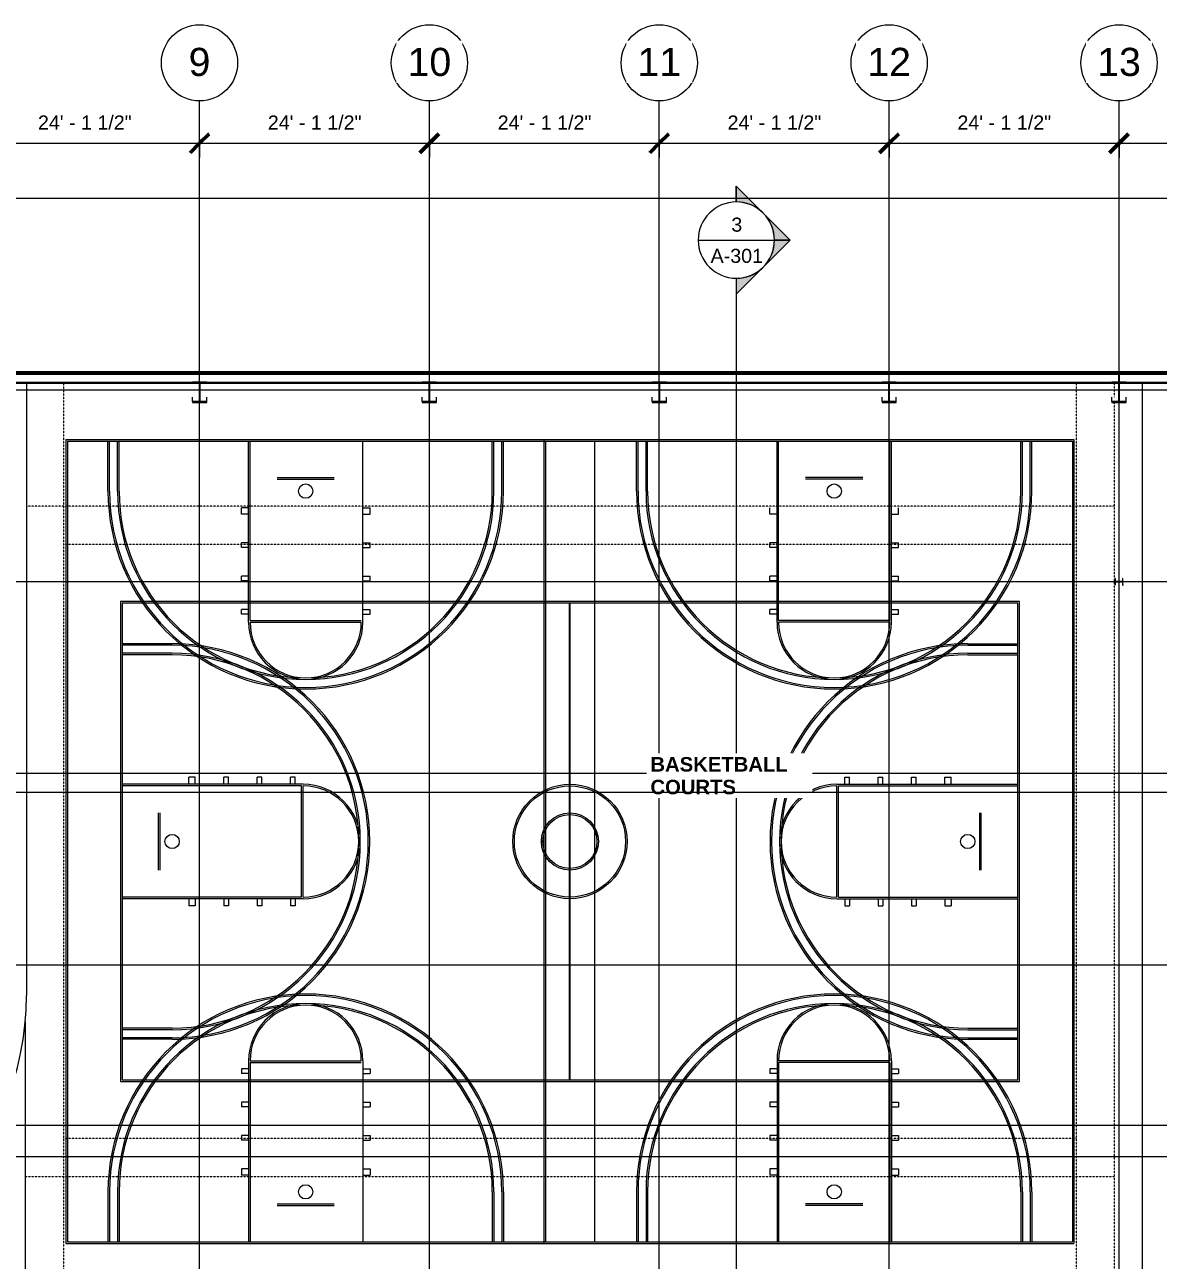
# Model space of a CAD drawing. Header units: inches. Extents: x 21753 to 28474, y -23238 to -20311.
# Drawn here: x 24603 to 26030, y -22239 to -20684 of the extents above; entities that cross this region are included whole.
import ezdxf

# ---------------------------------------------------------------- set-up
doc = ezdxf.new("R2010")
doc.units = ezdxf.units.IN
doc.header["$MEASUREMENT"] = 0
doc.linetypes.add('Dash 1_16_', pattern=[0.125, 0.0625, -0.0625])
doc.linetypes.add('Grid Line 1_2_', pattern=[0.875, 0.5, -0.125, 0.125, -0.125])
for name, color, linetype, lineweight in [('A-ANNO-DIMS', 211, 'Continuous', 9), ('A-ANNO-DIMS-192', 211, 'Continuous', 9), ('A-FLOR', 192, 'Continuous', 9), ('A-FLOR-CLRS', 90, 'Dash 1_16_', 9), ('A-FLOR-HRAL', 11, 'Continuous', 9), ('A-FLOR-OTLN', 90, 'Continuous', 9), ('A-WALL', 113, 'Continuous', 9), ('A-WALL-PATT', 111, 'Continuous', 25), ('G-ANNO-SYMB', 111, 'Continuous', 9), ('G-ANNO-TEXT', 231, 'Continuous', 9), ('L-SITE-WALL', 31, 'Continuous', 9), ('S-COLS', 52, 'Continuous', 9), ('S-GRID', 1, 'Continuous', 9), ('S-GRID-IDEN', 1, 'Continuous', 9)]:
    doc.layers.add(name, color=color, linetype=linetype, lineweight=lineweight)
doc.styles.add('Arial', font='arial.ttf', dxfattribs={"height": 35.407186})
doc.styles.add('Arial_1', font='arial.ttf', dxfattribs={"height": 17.703593})
doc.styles.add('Arial_B', font='arialbd.ttf', dxfattribs={"height": 18.265612})
doc.dimstyles.new('Linear_-_3_32__Arial', dxfattribs={"dimscale": 12, "dimtxt": 18, "dimasz": 2, "dimexe": 1.5, "dimexo": 1, "dimgap": 1, "dimtad": 1, "dimrnd": 0.25, "dimzin": 1, "dimdsep": 46, "dimlunit": 4, "dimtxsty": 'Arial_1', "dimblk1": 'OBLIQUE', "dimblk2": 'OBLIQUE', "dimsah": 1, "dimcen": 0.09, "dimdle": 1.5, "dimazin": 0, "dimtfac": 1, "dimtdec": 4, "dimtix": 1, "dimtmove": 0, "dimatfit": 3, "dimfxl": 1, "dimtvp": 1, "dimtfill": 1, "dimfrac": 2, "dimtolj": 1, "dimtzin": 0, "dimarcsym": 2})
pattern_1 = [(45, (0, 0), (-19.00703, 19.00703), []), (45, (0, 28.8), (-19.00703, 19.00703), [])]
pattern_2 = [(0, (0, 0), (0, 24), []), (90, (0, 0), (-24, 1e-15), [])]

# ---------------------------------------------------------------- blocks, each defined once
blk = doc.blocks.new('Top Rail Type - Top Rail_Internal_-939601-First Floor Plan')
at = {"layer": 'A-FLOR-HRAL'}
blk.add_line((24604.9, -21134.6), (24604.9, -21906.1), dxfattribs=at)
blk.add_arc((24243.4, -21906.1), 361.5, 270, 0, dxfattribs=at)
blk = doc.blocks.new('Grid - Grid Head - Circle-14747-First Floor Plan')
at = {"layer": 'S-GRID-IDEN'}
blk.add_circle((0, 0), 0.25, dxfattribs=at)
blk = doc.blocks.new('Section - Section Head - Filled-1526-First Floor Plan')
at = {"layer": 'G-ANNO-SYMB'}
h = blk.add_hatch(color=256, dxfattribs=at)
edge = h.paths.add_edge_path(flags=0)
edge.add_line((-0.4268, 0.1768), (-0.25, 0.3536))
edge.add_line((-0.25, 0.3536), (-0.25, 0.25))
edge.add_arc((-0.25, 0), 0.25, 90, 135)
h = blk.add_hatch(color=256, dxfattribs=at)
edge = h.paths.add_edge_path(flags=0)
edge.add_arc((-0.25, 0), 0.25, 45, 90)
edge.add_line((-0.25, 0.25), (-0.25, 0.3536))
edge.add_line((-0.25, 0.3536), (-0.0732, 0.1768))
h = blk.add_hatch(color=256, dxfattribs=at)
edge = h.paths.add_edge_path(flags=0)
edge.add_arc((-0.25, 0), 0.2503, 137.9216, 180)
edge.add_line((-0.5003, 0), (-0.6036, 0))
edge.add_line((-0.6036, 0), (-0.4358, 0.1678))
h = blk.add_hatch(color=256, dxfattribs=at)
edge = h.paths.add_edge_path(flags=0)
edge.add_line((-0.0642, 0.1678), (0.1036, 0))
edge.add_line((0.1036, 0), (0.0003, 0))
edge.add_arc((-0.25, 0), 0.2503, 0, 42.0784)
for p, q in [((-0.25, 0.3536), (-0.6036, 0)), ((-0.25, 0.3536), (-0.4268, 0.1768)), ((-0.25, 0.3536), (0.1036, 0)), ((-0.25, 0.25), (-0.25, 0.3536)), ((-0.0732, 0.1768), (-0.25, 0.3536)), ((-0.25, 0.3536), (-0.25, 0.25)), ((-0.4358, 0.1678), (-0.6036, 0)), ((0.1036, 0), (-0.0642, 0.1678)), ((-0.6036, 0), (-0.5003, 0)), ((0.0003, 0), (0.1036, 0)), ((-0.5, 0), (-0.6036, 0)), ((0, 0), (0.1036, 0))]:
    blk.add_line(p, q, dxfattribs=at)
for radius, start, end in [(0.25, 360, 180), (0.25, 90, 135), (0.25, 45, 90), (0.2503, 137.9216, 180), (0.2503, 0, 42.0784), (0.25, 180, 360)]:
    blk.add_arc((-0.25, 0), radius, start, end, dxfattribs=at)
blk = doc.blocks.new('DIMBLOCK8-First Floor Plan')
at = {"layer": 'A-ANNO-DIMS-192', "lineweight": 50}
for p, q in [((24533.4, -20833.2), (24545.4, -20821.2)), ((24822.9, -20833.2), (24834.9, -20821.2)), ((24533.4, -20833.2), (24521.4, -20845.2)), ((24822.9, -20833.2), (24810.9, -20845.2))]:
    blk.add_line(p, q, dxfattribs=at)
at = {"layer": 'A-ANNO-DIMS-192'}
for p, q in [((24533.4, -20828.2), (24533.4, -20851.2)), ((24533.4, -20833.2), (24533.4, -20828.2)), ((24533.4, -20833.2), (24822.9, -20833.2)), ((24822.9, -20828.2), (24822.9, -20851.2)), ((24822.9, -20833.2), (24822.9, -20828.2))]:
    blk.add_line(p, q, dxfattribs=at)
at = {"layer": 'A-ANNO-DIMS-192', "color": 0, "insert": (24619.4, -20798.2), "char_height": 17.704, "width": 140.898, "attachment_point": 1, "line_spacing_factor": 0.938532, "style": 'Arial_1', "bg_fill": 3, "box_fill_scale": 1.25, "bg_fill_color": 0, "bg_fill_transparency": 0}
blk.add_mtext('24\' - 1 1/2"', dxfattribs=at)
blk = doc.blocks.new('_Oblique')
at = {"color": 0, "linetype": 'ByBlock', "lineweight": -2}
blk.add_line((-0.5, -0.5), (0.5, 0.5), dxfattribs=at)
blk = doc.blocks.new('DIMBLOCK9-First Floor Plan')
at = {"layer": 'A-ANNO-DIMS-192', "lineweight": 50}
for p, q in [((24822.9, -20833.2), (24834.9, -20821.2)), ((25112.4, -20833.2), (25124.4, -20821.2)), ((24822.9, -20833.2), (24810.9, -20845.2)), ((25112.4, -20833.2), (25100.4, -20845.2))]:
    blk.add_line(p, q, dxfattribs=at)
at = {"layer": 'A-ANNO-DIMS-192'}
for p, q in [((24822.9, -20828.2), (24822.9, -20851.2)), ((24822.9, -20833.2), (24822.9, -20828.2)), ((24822.9, -20833.2), (25112.4, -20833.2)), ((25112.4, -20828.2), (25112.4, -20851.2)), ((25112.4, -20833.2), (25112.4, -20828.2))]:
    blk.add_line(p, q, dxfattribs=at)
at = {"layer": 'A-ANNO-DIMS-192', "color": 0, "insert": (24908.9, -20798.2), "char_height": 17.704, "width": 140.898, "attachment_point": 1, "line_spacing_factor": 0.938532, "style": 'Arial_1', "bg_fill": 3, "box_fill_scale": 1.25, "bg_fill_color": 0, "bg_fill_transparency": 0}
blk.add_mtext('24\' - 1 1/2"', dxfattribs=at)
blk = doc.blocks.new('DIMBLOCK10-First Floor Plan')
at = {"layer": 'A-ANNO-DIMS-192', "lineweight": 50}
for p, q in [((25112.4, -20833.2), (25124.4, -20821.2)), ((25401.9, -20833.2), (25413.9, -20821.2)), ((25112.4, -20833.2), (25100.4, -20845.2)), ((25401.9, -20833.2), (25389.9, -20845.2))]:
    blk.add_line(p, q, dxfattribs=at)
at = {"layer": 'A-ANNO-DIMS-192'}
for p, q in [((25112.4, -20828.2), (25112.4, -20851.2)), ((25112.4, -20833.2), (25112.4, -20828.2)), ((25112.4, -20833.2), (25401.9, -20833.2)), ((25401.9, -20828.2), (25401.9, -20851.2)), ((25401.9, -20833.2), (25401.9, -20828.2))]:
    blk.add_line(p, q, dxfattribs=at)
at = {"layer": 'A-ANNO-DIMS-192', "color": 0, "insert": (25198.4, -20798.2), "char_height": 17.704, "width": 140.898, "attachment_point": 1, "line_spacing_factor": 0.938532, "style": 'Arial_1', "bg_fill": 3, "box_fill_scale": 1.25, "bg_fill_color": 0, "bg_fill_transparency": 0}
blk.add_mtext('24\' - 1 1/2"', dxfattribs=at)
blk = doc.blocks.new('DIMBLOCK11-First Floor Plan')
at = {"layer": 'A-ANNO-DIMS-192', "lineweight": 50}
for p, q in [((25401.9, -20833.2), (25413.9, -20821.2)), ((25691.4, -20833.2), (25703.4, -20821.2)), ((25401.9, -20833.2), (25389.9, -20845.2)), ((25691.4, -20833.2), (25679.4, -20845.2))]:
    blk.add_line(p, q, dxfattribs=at)
at = {"layer": 'A-ANNO-DIMS-192'}
for p, q in [((25401.9, -20828.2), (25401.9, -20851.2)), ((25401.9, -20833.2), (25401.9, -20828.2)), ((25401.9, -20833.2), (25691.4, -20833.2)), ((25691.4, -20828.2), (25691.4, -20851.2)), ((25691.4, -20833.2), (25691.4, -20828.2))]:
    blk.add_line(p, q, dxfattribs=at)
at = {"layer": 'A-ANNO-DIMS-192', "color": 0, "insert": (25487.9, -20798.2), "char_height": 17.704, "width": 140.898, "attachment_point": 1, "line_spacing_factor": 0.938532, "style": 'Arial_1', "bg_fill": 3, "box_fill_scale": 1.25, "bg_fill_color": 0, "bg_fill_transparency": 0}
blk.add_mtext('24\' - 1 1/2"', dxfattribs=at)
blk = doc.blocks.new('DIMBLOCK12-First Floor Plan')
at = {"layer": 'A-ANNO-DIMS-192', "lineweight": 50}
for p, q in [((25691.4, -20833.2), (25703.4, -20821.2)), ((25980.9, -20833.2), (25992.9, -20821.2)), ((25691.4, -20833.2), (25679.4, -20845.2)), ((25980.9, -20833.2), (25968.9, -20845.2))]:
    blk.add_line(p, q, dxfattribs=at)
at = {"layer": 'A-ANNO-DIMS-192'}
for p, q in [((25691.4, -20828.2), (25691.4, -20851.2)), ((25691.4, -20833.2), (25691.4, -20828.2)), ((25691.4, -20833.2), (25980.9, -20833.2)), ((25980.9, -20828.2), (25980.9, -20851.2)), ((25980.9, -20833.2), (25980.9, -20828.2))]:
    blk.add_line(p, q, dxfattribs=at)
at = {"layer": 'A-ANNO-DIMS-192', "color": 0, "insert": (25777.4, -20798.2), "char_height": 17.704, "width": 140.898, "attachment_point": 1, "line_spacing_factor": 0.938532, "style": 'Arial_1', "bg_fill": 3, "box_fill_scale": 1.25, "bg_fill_color": 0, "bg_fill_transparency": 0}
blk.add_mtext('24\' - 1 1/2"', dxfattribs=at)
blk = doc.blocks.new('DIMBLOCK13-First Floor Plan')
at = {"layer": 'A-ANNO-DIMS-192', "lineweight": 50}
for p, q in [((25980.9, -20833.2), (25992.9, -20821.2)), ((26270.4, -20833.2), (26282.4, -20821.2)), ((25980.9, -20833.2), (25968.9, -20845.2)), ((26270.4, -20833.2), (26258.4, -20845.2))]:
    blk.add_line(p, q, dxfattribs=at)
at = {"layer": 'A-ANNO-DIMS-192'}
for p, q in [((25980.9, -20828.2), (25980.9, -20851.2)), ((25980.9, -20833.2), (25980.9, -20828.2)), ((25980.9, -20833.2), (26288.4, -20833.2)), ((26270.4, -20828.2), (26270.4, -20851.2)), ((26270.4, -20833.2), (26270.4, -20828.2))]:
    blk.add_line(p, q, dxfattribs=at)
at = {"layer": 'A-ANNO-DIMS-192', "color": 0, "insert": (26066.9, -20798.2), "char_height": 17.704, "width": 140.898, "attachment_point": 1, "line_spacing_factor": 0.938532, "style": 'Arial_1', "bg_fill": 3, "box_fill_scale": 1.25, "bg_fill_color": 0, "bg_fill_transparency": 0}
blk.add_mtext('24\' - 1 1/2"', dxfattribs=at)

msp = doc.modelspace()

# ---------------------------------------------------------------- hatches: boundary and pattern name
at = {"layer": 'A-WALL-PATT', "lineweight": 9}
h = msp.add_hatch(dxfattribs=at)
h.set_pattern_fill('FP_10', color=256, style=0, pattern_type=2)
h.set_pattern_definition(pattern_2)
h.paths.add_polyline_path([(22801.255, -21123.803), (22801.255, -21122.803), (22780.525, -21122.803), (22780.525, -21123.803), (22781.525, -21123.803)], flags=0)
h.paths.add_polyline_path([(25981.015, -21123.803), (25981.015, -21122.803), (23030.515, -21122.803), (23030.515, -21123.803), (25811.035, -21123.803)], flags=0)
h.paths.add_polyline_path([(22811.255, -21123.803), (22844.515, -21123.803), (22844.515, -21122.803), (22811.255, -21122.803)], flags=0)
h.paths.add_polyline_path([(22922.515, -21123.803), (22922.515, -21122.803), (22916.515, -21122.803), (22916.515, -21123.803)], flags=0)
h = msp.add_hatch(dxfattribs=at)
h.set_pattern_fill('FP_10', color=256, style=0, pattern_type=2)
h.set_pattern_definition(pattern_2)
h.paths.add_polyline_path([(26275.255, -21123.803), (26285.255, -21123.803), (26285.255, -21122.803), (25981.015, -21122.803), (25981.015, -21123.803), (26274.505, -21123.803)], flags=0)
at = {"layer": 'S-COLS'}
h = msp.add_hatch(dxfattribs=at)
h.set_pattern_fill('FP_1', color=256, style=0, pattern_type=2)
h.set_pattern_definition(pattern_1)
h.paths.add_polyline_path([(24831.89, -21135.053), (24831.89, -21133.803), (24813.89, -21133.803), (24813.89, -21135.053)], flags=0)
h = msp.add_hatch(dxfattribs=at)
h.set_pattern_fill('FP_1', color=256, style=0, pattern_type=2)
h.set_pattern_definition(pattern_1)
h.paths.add_polyline_path([(24823.515, -21158.019), (24823.515, -21135.053), (24822.265, -21135.053), (24822.265, -21158.019)], flags=0)
h = msp.add_hatch(dxfattribs=at)
h.set_pattern_fill('FP_1', color=256, style=0, pattern_type=2)
h.set_pattern_definition(pattern_1)
h.paths.add_polyline_path([(25113.015, -21158.019), (25113.015, -21135.053), (25111.765, -21135.053), (25111.765, -21158.019)], flags=0)
h = msp.add_hatch(dxfattribs=at)
h.set_pattern_fill('FP_1', color=256, style=0, pattern_type=2)
h.set_pattern_definition(pattern_1)
h.paths.add_polyline_path([(25410.89, -21135.053), (25410.89, -21133.803), (25392.89, -21133.803), (25392.89, -21135.053)], flags=0)
h = msp.add_hatch(dxfattribs=at)
h.set_pattern_fill('FP_1', color=256, style=0, pattern_type=2)
h.set_pattern_definition(pattern_1)
h.paths.add_polyline_path([(25402.515, -21158.019), (25402.515, -21135.053), (25401.265, -21135.053), (25401.265, -21158.019)], flags=0)
h = msp.add_hatch(dxfattribs=at)
h.set_pattern_fill('FP_1', color=256, style=0, pattern_type=2)
h.set_pattern_definition(pattern_1)
h.paths.add_polyline_path([(25700.39, -21135.053), (25700.39, -21133.803), (25682.39, -21133.803), (25682.39, -21135.053)], flags=0)
h = msp.add_hatch(dxfattribs=at)
h.set_pattern_fill('FP_1', color=256, style=0, pattern_type=2)
h.set_pattern_definition(pattern_1)
h.paths.add_polyline_path([(25692.015, -21158.019), (25692.015, -21135.053), (25690.765, -21135.053), (25690.765, -21158.019)], flags=0)
h = msp.add_hatch(dxfattribs=at)
h.set_pattern_fill('FP_1', color=256, style=0, pattern_type=2)
h.set_pattern_definition(pattern_1)
h.paths.add_polyline_path([(25989.89, -21135.053), (25989.89, -21133.803), (25971.89, -21133.803), (25971.89, -21135.053)], flags=0)
h = msp.add_hatch(dxfattribs=at)
h.set_pattern_fill('FP_1', color=256, style=0, pattern_type=2)
h.set_pattern_definition(pattern_1)
h.paths.add_polyline_path([(25981.515, -21158.019), (25981.515, -21135.053), (25980.265, -21135.053), (25980.265, -21158.019)], flags=0)
h = msp.add_hatch(dxfattribs=at)
h.set_pattern_fill('FP_1', color=256, style=0, pattern_type=2)
h.set_pattern_definition(pattern_1)
h.paths.add_polyline_path([(25121.39, -21159.272), (25121.39, -21158.019), (25103.39, -21158.019), (25103.39, -21159.272)], flags=0)
h = msp.add_hatch(dxfattribs=at)
h.set_pattern_fill('FP_1', color=256, style=0, pattern_type=2)
h.set_pattern_definition(pattern_1)
h.paths.add_polyline_path([(25410.89, -21159.272), (25410.89, -21158.019), (25392.89, -21158.019), (25392.89, -21159.272)], flags=0)
h = msp.add_hatch(dxfattribs=at)
h.set_pattern_fill('FP_1', color=256, style=0, pattern_type=2)
h.set_pattern_definition(pattern_1)
h.paths.add_polyline_path([(25700.39, -21159.272), (25700.39, -21158.019), (25682.39, -21158.019), (25682.39, -21159.272)], flags=0)
h = msp.add_hatch(dxfattribs=at)
h.set_pattern_fill('FP_1', color=256, style=0, pattern_type=2)
h.set_pattern_definition(pattern_1)
h.paths.add_polyline_path([(25989.89, -21159.272), (25989.89, -21158.019), (25971.89, -21158.019), (25971.89, -21159.272)], flags=0)
h = msp.add_hatch(dxfattribs=at)
h.set_pattern_fill('FP_1', color=256, style=0, pattern_type=2)
h.set_pattern_definition(pattern_1)
h.paths.add_polyline_path([(25976.459, -21389.033), (25976.459, -21385.889), (25976.661, -21385.4), (25977.15, -21385.197), (25984.63, -21385.197), (25985.119, -21385.4), (25985.322, -21385.889), (25985.322, -21389.033), (25985.755, -21389.033), (25985.755, -21381.072), (25985.322, -21381.072), (25985.322, -21384.217), (25985.119, -21384.706), (25984.63, -21384.908), (25977.15, -21384.908), (25976.661, -21384.706), (25976.459, -21384.217), (25976.459, -21381.072), (25976.025, -21381.072), (25976.025, -21389.033)], flags=0)

# ---------------------------------------------------------------- linework, layer by layer
at = {"layer": 'A-FLOR'}
for p, q in [((26010.64, -22266.053), (26010.64, -21134.553)), ((24603.39, -21938.54), (24603.39, -22266.053))]:
    msp.add_line(p, q, dxfattribs=at)
at = {"layer": 'A-FLOR-CLRS'}
for p, q in [((24651.39, -21134.553), (24651.39, -22290.053)), ((25927.39, -22290.053), (25927.39, -21134.553)), ((25975.39, -21152.625), (25975.39, -21135.053)), ((25975.39, -22334.939), (25975.39, -21159.272)), ((25975.39, -21290.053), (24604.913, -21290.053)), ((25927.39, -21338.053), (24651.39, -21338.053)), ((24603.39, -21938.54), (24603.39, -22338.053)), ((25927.39, -22086.053), (24651.39, -22086.053)), ((25975.39, -22134.053), (24603.39, -22134.053))]:
    msp.add_line(p, q, dxfattribs=at)
at = {"layer": 'A-FLOR-OTLN'}
for p, q in [((24654.612, -21206.053), (25924.169, -21206.053)), ((24654.612, -21206.053), (24654.612, -22218.053)), ((24656.612, -21208.053), (24656.612, -22216.053)), ((24656.612, -21208.053), (25922.169, -21208.053)), ((24707.612, -21271.053), (24707.612, -21208.053)), ((24709.612, -21271.053), (24709.612, -21208.053)), ((24719.612, -21271.053), (24719.612, -21208.053)), ((24721.612, -21271.053), (24721.612, -21208.053)), ((24884.612, -21436.053), (24884.612, -21208.053)), ((24886.612, -21434.053), (24886.612, -21208.053)), ((25028.612, -21436.053), (25028.612, -21208.053)), ((25191.612, -21271.053), (25191.612, -21208.053)), ((25193.612, -21271.053), (25193.612, -21208.053)), ((25203.612, -21271.053), (25203.612, -21208.053)), ((25205.612, -21271.053), (25205.612, -21208.053)), ((25256.612, -21206.053), (25256.612, -22218.053)), ((25258.612, -21208.053), (25258.612, -22216.053)), ((25320.169, -21208.053), (25320.169, -22216.053)), ((25373.169, -21271.053), (25373.169, -21208.053)), ((25375.169, -21271.053), (25375.169, -21208.053)), ((25385.169, -21271.053), (25385.169, -21208.053)), ((25387.169, -21271.053), (25387.169, -21208.053)), ((25550.169, -21436.053), (25550.169, -21208.053)), ((25552.169, -21434.053), (25552.169, -21208.053)), ((25692.169, -21434.053), (25692.169, -21208.053)), ((25694.169, -21436.053), (25694.169, -21208.053)), ((25857.169, -21271.053), (25857.169, -21208.053)), ((25859.169, -21271.053), (25859.169, -21208.053)), ((25869.169, -21271.053), (25869.169, -21208.053)), ((25871.169, -21271.053), (25871.169, -21208.053)), ((25922.169, -21208.053), (25922.169, -22216.053)), ((25924.169, -21206.053), (25924.169, -22218.053)), ((24920.612, -21254.053), (24992.612, -21254.053)), ((24920.612, -21256.053), (24992.612, -21256.053)), ((25658.169, -21254.053), (25586.169, -21254.053)), ((25658.169, -21256.053), (25586.169, -21256.053)), ((24884.612, -21292.053), (24875.612, -21292.053)), ((24875.612, -21300.053), (24875.612, -21292.053)), ((24884.612, -21300.053), (24875.612, -21300.053)), ((25028.612, -21292.053), (25037.612, -21292.053)), ((25028.612, -21300.053), (25037.612, -21300.053)), ((25037.612, -21300.053), (25037.612, -21292.053)), ((25541.169, -21300.053), (25541.169, -21292.053)), ((25550.169, -21300.053), (25541.169, -21300.053)), ((25694.169, -21300.053), (25703.169, -21300.053)), ((25703.169, -21300.053), (25703.169, -21292.053)), ((24884.612, -21336.053), (24875.612, -21336.053)), ((24875.612, -21342.053), (24875.612, -21336.053)), ((25028.612, -21336.053), (25037.612, -21336.053)), ((25037.612, -21342.053), (25037.612, -21336.053)), ((25550.169, -21336.053), (25541.169, -21336.053)), ((25541.169, -21342.053), (25541.169, -21336.053)), ((25694.169, -21336.053), (25703.169, -21336.053)), ((25703.169, -21342.053), (25703.169, -21336.053)), ((24884.612, -21342.053), (24875.612, -21342.053)), ((25028.612, -21342.053), (25037.612, -21342.053)), ((25550.169, -21342.053), (25541.169, -21342.053)), ((25694.169, -21342.053), (25703.169, -21342.053)), ((24884.612, -21378.053), (24875.612, -21378.053)), ((24875.612, -21384.053), (24875.612, -21378.053)), ((24884.612, -21384.053), (24875.612, -21384.053)), ((25028.612, -21378.053), (25037.612, -21378.053)), ((25028.612, -21384.053), (25037.612, -21384.053)), ((25037.612, -21384.053), (25037.612, -21378.053)), ((25550.169, -21378.053), (25541.169, -21378.053)), ((25541.169, -21384.053), (25541.169, -21378.053)), ((25550.169, -21384.053), (25541.169, -21384.053)), ((25694.169, -21378.053), (25703.169, -21378.053)), ((25694.169, -21384.053), (25703.169, -21384.053)), ((25703.169, -21384.053), (25703.169, -21378.053)), ((25855.39, -21410.053), (24723.39, -21410.053)), ((24723.39, -21410.053), (24723.39, -22014.053)), ((24725.39, -21412.053), (24725.39, -22012.053)), ((25853.39, -21412.053), (24725.39, -21412.053)), ((25288.39, -21412.053), (25288.39, -22012.053)), ((25289.39, -21412.053), (25289.39, -22012.053)), ((25853.39, -22012.053), (25853.39, -21412.053)), ((25855.39, -22014.053), (25855.39, -21410.053)), ((24884.612, -21420.053), (24875.612, -21420.053)), ((24875.612, -21426.053), (24875.612, -21420.053)), ((24884.612, -21426.053), (24875.612, -21426.053)), ((25028.612, -21420.053), (25037.612, -21420.053)), ((25028.612, -21426.053), (25037.612, -21426.053)), ((25037.612, -21426.053), (25037.612, -21420.053)), ((25550.169, -21420.053), (25541.169, -21420.053)), ((25541.169, -21426.053), (25541.169, -21420.053)), ((25550.169, -21426.053), (25541.169, -21426.053)), ((25694.169, -21420.053), (25703.169, -21420.053)), ((25694.169, -21426.053), (25703.169, -21426.053)), ((25703.169, -21426.053), (25703.169, -21420.053)), ((24886.612, -21434.053), (25026.612, -21434.053)), ((24886.612, -21436.053), (25026.612, -21436.053)), ((25692.169, -21434.053), (25552.169, -21434.053)), ((25692.169, -21436.053), (25552.169, -21436.053)), ((24788.39, -21463.053), (24725.39, -21463.053)), ((25790.39, -21463.053), (25853.39, -21463.053)), ((24788.39, -21465.053), (24725.39, -21465.053)), ((24788.39, -21475.053), (24725.39, -21475.053)), ((24788.39, -21477.053), (24725.39, -21477.053)), ((25790.39, -21465.053), (25853.39, -21465.053)), ((25790.39, -21475.053), (25853.39, -21475.053)), ((25790.39, -21477.053), (25853.39, -21477.053)), ((24809.39, -21640.053), (24809.39, -21631.053)), ((24817.39, -21631.053), (24809.39, -21631.053)), ((24817.39, -21640.053), (24817.39, -21631.053)), ((24853.39, -21640.053), (24853.39, -21631.053)), ((24859.39, -21631.053), (24853.39, -21631.053)), ((24859.39, -21640.053), (24859.39, -21631.053)), ((24895.39, -21640.053), (24895.39, -21631.053)), ((24901.39, -21631.053), (24895.39, -21631.053)), ((24901.39, -21640.053), (24901.39, -21631.053)), ((24937.39, -21640.053), (24937.39, -21631.053)), ((24943.39, -21631.053), (24937.39, -21631.053)), ((24943.39, -21640.053), (24943.39, -21631.053)), ((25635.39, -21631.053), (25641.39, -21631.053)), ((25635.39, -21640.053), (25635.39, -21631.053)), ((25641.39, -21640.053), (25641.39, -21631.053)), ((25677.39, -21631.053), (25683.39, -21631.053)), ((25677.39, -21640.053), (25677.39, -21631.053)), ((25683.39, -21640.053), (25683.39, -21631.053)), ((25719.39, -21631.053), (25725.39, -21631.053)), ((25719.39, -21640.053), (25719.39, -21631.053)), ((25725.39, -21640.053), (25725.39, -21631.053)), ((25761.39, -21631.053), (25769.39, -21631.053)), ((25761.39, -21640.053), (25761.39, -21631.053)), ((25769.39, -21640.053), (25769.39, -21631.053)), ((24953.39, -21640.053), (24725.39, -21640.053)), ((24951.39, -21642.053), (24725.39, -21642.053)), ((24951.39, -21782.053), (24951.39, -21642.053)), ((24953.39, -21782.053), (24953.39, -21642.053)), ((25625.39, -21640.053), (25853.39, -21640.053)), ((25625.39, -21782.053), (25625.39, -21642.053)), ((25627.39, -21782.053), (25627.39, -21642.053)), ((25627.39, -21642.053), (25853.39, -21642.053)), ((24771.39, -21748.053), (24771.39, -21676.053)), ((24773.39, -21748.053), (24773.39, -21676.053)), ((25805.39, -21748.053), (25805.39, -21676.053)), ((25807.39, -21748.053), (25807.39, -21676.053)), ((24951.39, -21782.053), (24725.39, -21782.053)), ((24953.39, -21784.053), (24725.39, -21784.053)), ((24809.39, -21784.053), (24809.39, -21793.053)), ((24817.39, -21784.053), (24817.39, -21793.053)), ((24853.39, -21784.053), (24853.39, -21793.053)), ((24859.39, -21784.053), (24859.39, -21793.053)), ((24895.39, -21784.053), (24895.39, -21793.053)), ((24901.39, -21784.053), (24901.39, -21793.053)), ((24937.39, -21784.053), (24937.39, -21793.053)), ((24943.39, -21784.053), (24943.39, -21793.053)), ((25625.39, -21784.053), (25853.39, -21784.053)), ((25627.39, -21782.053), (25853.39, -21782.053)), ((25635.39, -21784.053), (25635.39, -21793.053)), ((25641.39, -21784.053), (25641.39, -21793.053)), ((25677.39, -21784.053), (25677.39, -21793.053)), ((25683.39, -21784.053), (25683.39, -21793.053)), ((25719.39, -21784.053), (25719.39, -21793.053)), ((25725.39, -21784.053), (25725.39, -21793.053)), ((25761.39, -21784.053), (25761.39, -21793.053)), ((25769.39, -21784.053), (25769.39, -21793.053)), ((24817.39, -21793.053), (24809.39, -21793.053)), ((24859.39, -21793.053), (24853.39, -21793.053)), ((24901.39, -21793.053), (24895.39, -21793.053)), ((24943.39, -21793.053), (24937.39, -21793.053)), ((25635.39, -21793.053), (25641.39, -21793.053)), ((25677.39, -21793.053), (25683.39, -21793.053)), ((25719.39, -21793.053), (25725.39, -21793.053)), ((25761.39, -21793.053), (25769.39, -21793.053)), ((24788.39, -21947.053), (24725.39, -21947.053)), ((24788.39, -21949.053), (24725.39, -21949.053)), ((24788.39, -21959.053), (24725.39, -21959.053)), ((25790.39, -21947.053), (25853.39, -21947.053)), ((25790.39, -21949.053), (25853.39, -21949.053)), ((25790.39, -21959.053), (25853.39, -21959.053)), ((24788.39, -21961.053), (24725.39, -21961.053)), ((25790.39, -21961.053), (25853.39, -21961.053)), ((24884.612, -21988.053), (24884.612, -22216.053)), ((24886.612, -21988.053), (25026.612, -21988.053)), ((24886.612, -21990.053), (25026.612, -21990.053)), ((24886.612, -21990.053), (24886.612, -22216.053)), ((25028.612, -21988.053), (25028.612, -22216.053)), ((25550.169, -21988.053), (25550.169, -22216.053)), ((25692.169, -21988.053), (25552.169, -21988.053)), ((25692.169, -21990.053), (25552.169, -21990.053)), ((25552.169, -21990.053), (25552.169, -22216.053)), ((25692.169, -21990.053), (25692.169, -22216.053)), ((25694.169, -21988.053), (25694.169, -22216.053)), ((24875.612, -21998.053), (24875.612, -22004.053)), ((24884.612, -21998.053), (24875.612, -21998.053)), ((24884.612, -22004.053), (24875.612, -22004.053)), ((25028.612, -21998.053), (25037.612, -21998.053)), ((25028.612, -22004.053), (25037.612, -22004.053)), ((25037.612, -21998.053), (25037.612, -22004.053)), ((25541.169, -21998.053), (25541.169, -22004.053)), ((25550.169, -21998.053), (25541.169, -21998.053)), ((25550.169, -22004.053), (25541.169, -22004.053)), ((25694.169, -21998.053), (25703.169, -21998.053)), ((25694.169, -22004.053), (25703.169, -22004.053)), ((25703.169, -21998.053), (25703.169, -22004.053)), ((24723.39, -22014.053), (25855.39, -22014.053)), ((24725.39, -22012.053), (25853.39, -22012.053)), ((24875.612, -22040.053), (24875.612, -22046.053)), ((24884.612, -22040.053), (24875.612, -22040.053)), ((24884.612, -22046.053), (24875.612, -22046.053)), ((25028.612, -22040.053), (25037.612, -22040.053)), ((25028.612, -22046.053), (25037.612, -22046.053)), ((25037.612, -22040.053), (25037.612, -22046.053)), ((25541.169, -22040.053), (25541.169, -22046.053)), ((25550.169, -22040.053), (25541.169, -22040.053)), ((25550.169, -22046.053), (25541.169, -22046.053)), ((25694.169, -22040.053), (25703.169, -22040.053)), ((25694.169, -22046.053), (25703.169, -22046.053)), ((25703.169, -22040.053), (25703.169, -22046.053)), ((24875.612, -22082.053), (24875.612, -22088.053)), ((24884.612, -22082.053), (24875.612, -22082.053)), ((25028.612, -22082.053), (25037.612, -22082.053)), ((25037.612, -22082.053), (25037.612, -22088.053)), ((25541.169, -22082.053), (25541.169, -22088.053)), ((25550.169, -22082.053), (25541.169, -22082.053)), ((25694.169, -22082.053), (25703.169, -22082.053)), ((25703.169, -22082.053), (25703.169, -22088.053)), ((24884.612, -22088.053), (24875.612, -22088.053)), ((25028.612, -22088.053), (25037.612, -22088.053)), ((25550.169, -22088.053), (25541.169, -22088.053)), ((25694.169, -22088.053), (25703.169, -22088.053)), ((24875.612, -22124.053), (24875.612, -22132.053)), ((24884.612, -22124.053), (24875.612, -22124.053)), ((25028.612, -22124.053), (25037.612, -22124.053)), ((25037.612, -22124.053), (25037.612, -22132.053)), ((25541.169, -22124.053), (25541.169, -22132.053)), ((25550.169, -22124.053), (25541.169, -22124.053)), ((25694.169, -22124.053), (25703.169, -22124.053)), ((25703.169, -22124.053), (25703.169, -22132.053)), ((24884.612, -22132.053), (24875.612, -22132.053)), ((25028.612, -22132.053), (25037.612, -22132.053)), ((25550.169, -22132.053), (25541.169, -22132.053)), ((25694.169, -22132.053), (25703.169, -22132.053)), ((24707.612, -22153.053), (24707.612, -22216.053)), ((24709.612, -22153.053), (24709.612, -22216.053)), ((24719.612, -22153.053), (24719.612, -22216.053)), ((24721.612, -22153.053), (24721.612, -22216.053)), ((25191.612, -22153.053), (25191.612, -22216.053)), ((25193.612, -22153.053), (25193.612, -22216.053)), ((25203.612, -22153.053), (25203.612, -22216.053)), ((25205.612, -22153.053), (25205.612, -22216.053)), ((25373.169, -22153.053), (25373.169, -22216.053)), ((25375.169, -22153.053), (25375.169, -22216.053)), ((25385.169, -22153.053), (25385.169, -22216.053)), ((25387.169, -22153.053), (25387.169, -22216.053)), ((25857.169, -22153.053), (25857.169, -22216.053)), ((25859.169, -22153.053), (25859.169, -22216.053)), ((25869.169, -22153.053), (25869.169, -22216.053)), ((25871.169, -22153.053), (25871.169, -22216.053)), ((24920.612, -22168.053), (24992.612, -22168.053)), ((24920.612, -22170.053), (24992.612, -22170.053)), ((25658.169, -22168.053), (25586.169, -22168.053)), ((25658.169, -22170.053), (25586.169, -22170.053)), ((24654.612, -22218.053), (25924.169, -22218.053)), ((24656.612, -22216.053), (25922.169, -22216.053))]:
    msp.add_line(p, q, dxfattribs=at)
for centre, radius in [((24956.612, -21271.053), 9), ((25622.169, -21271.053), 9), ((25289.39, -21712.053), 72), ((25289.39, -21712.053), 70), ((25289.39, -21712.053), 36), ((25289.39, -21712.053), 34), ((24788.39, -21712.053), 9), ((25790.39, -21712.053), 9), ((24956.612, -22153.053), 9), ((25622.169, -22153.053), 9)]:
    msp.add_circle(centre, radius, dxfattribs=at)
for centre, radius, start, end in [((24956.612, -21271.053), 249, 180, 270), ((24956.612, -21271.053), 247, 180, 270), ((24956.612, -21271.053), 237, 180, 270), ((24956.612, -21271.053), 235, 180, 270), ((24956.612, -21271.053), 247, 270, 0), ((24956.612, -21271.053), 249, 270, 0), ((24956.612, -21271.053), 235, 270, 0), ((24956.612, -21271.053), 237, 270, 0), ((25622.169, -21271.053), 249, 180, 270), ((25622.169, -21271.053), 247, 180, 270), ((25622.169, -21271.053), 237, 180, 270), ((25622.169, -21271.053), 235, 180, 270), ((25622.169, -21271.053), 247, 270, 0), ((25622.169, -21271.053), 249, 270, 0), ((25622.169, -21271.053), 235, 270, 0), ((25622.169, -21271.053), 237, 270, 0), ((24956.612, -21436.053), 72, 180, 0), ((24956.612, -21436.053), 70, 180, 0), ((25622.169, -21436.053), 72, 180, 360), ((25622.169, -21436.053), 70, 180, 0), ((24788.39, -21712.053), 249, 0, 90), ((25790.39, -21712.053), 249, 90, 180), ((24788.39, -21712.053), 247, 0, 90), ((24788.39, -21712.053), 237, 0, 90), ((24788.39, -21712.053), 235, 0, 90), ((25790.39, -21712.053), 247, 90, 180), ((25790.39, -21712.053), 237, 90, 180), ((25790.39, -21712.053), 235, 90, 180), ((24953.39, -21712.053), 72, 270, 90), ((24953.39, -21712.053), 70, 270, 90), ((25625.39, -21712.053), 72, 90, 270), ((25625.39, -21712.053), 70, 90, 270), ((24788.39, -21712.053), 247, 270, 0), ((24788.39, -21712.053), 249, 270, 0), ((24788.39, -21712.053), 235, 270, 0), ((24788.39, -21712.053), 237, 270, 0), ((25790.39, -21712.053), 249, 180, 270), ((25790.39, -21712.053), 247, 180, 270), ((25790.39, -21712.053), 237, 180, 270), ((25790.39, -21712.053), 235, 180, 270), ((24956.612, -22153.053), 249, 90, 180), ((24956.612, -22153.053), 247, 90, 180), ((24956.612, -22153.053), 249, 0, 90), ((24956.612, -22153.053), 247, 0, 90), ((25622.169, -22153.053), 249, 90, 180), ((25622.169, -22153.053), 247, 90, 180), ((25622.169, -22153.053), 249, 0, 90), ((25622.169, -22153.053), 247, 0, 90), ((24956.612, -22153.053), 237, 90, 180), ((24956.612, -22153.053), 235, 90, 180), ((24956.612, -21988.053), 72, 0, 180), ((24956.612, -21988.053), 70, 0, 180), ((24956.612, -22153.053), 237, 0, 90), ((24956.612, -22153.053), 235, 0, 90), ((25622.169, -22153.053), 237, 90, 180), ((25622.169, -22153.053), 235, 90, 180), ((25622.169, -21988.053), 72, 0, 180), ((25622.169, -21988.053), 70, 360, 180), ((25622.169, -22153.053), 237, 0, 90), ((25622.169, -22153.053), 235, 0, 90)]:
    msp.add_arc(centre, radius, start, end, dxfattribs=at)
at = {"layer": 'A-WALL'}
for p, q in [((23030.515, -21122.803), (26286.255, -21122.803)), ((23030.515, -21123.803), (26285.255, -21123.803)), ((23030.515, -21133.803), (26275.255, -21133.803))]:
    msp.add_line(p, q, dxfattribs=at)
at = {"layer": 'G-ANNO-SYMB'}
for p, q in [((25450.9, -20955.077), (25546.9, -20955.077)), ((25498.9, -21003.077), (25498.9, -22908.84)), ((26316.226, -22069.388), (22005.487, -22069.388))]:
    msp.add_line(p, q, dxfattribs=at)
at = {"layer": 'L-SITE-WALL', "lineweight": 25}
for p, q in [((26287.755, -21121.303), (23030.515, -21121.303)), ((23030.515, -21134.553), (26274.505, -21134.553)), ((25981.015, -21134.553), (25981.015, -21121.303))]:
    msp.add_line(p, q, dxfattribs=at)
at = {"layer": 'S-COLS', "lineweight": 15}
for p, q in [((24813.89, -21133.803), (24813.89, -21135.053)), ((24831.89, -21133.803), (24813.89, -21133.803)), ((24813.89, -21135.053), (24831.89, -21135.053)), ((24822.265, -21135.053), (24822.265, -21158.019)), ((24823.515, -21135.053), (24822.265, -21135.053)), ((24823.515, -21158.019), (24823.515, -21135.053)), ((24831.89, -21135.053), (24831.89, -21133.803)), ((25103.39, -21133.803), (25103.39, -21135.053)), ((25121.39, -21133.803), (25103.39, -21133.803)), ((25103.39, -21135.053), (25121.39, -21135.053)), ((25111.765, -21135.053), (25111.765, -21158.019)), ((25113.015, -21135.053), (25111.765, -21135.053)), ((25113.015, -21158.019), (25113.015, -21135.053)), ((25121.39, -21135.053), (25121.39, -21133.803)), ((25392.89, -21133.803), (25392.89, -21135.053)), ((25410.89, -21133.803), (25392.89, -21133.803)), ((25392.89, -21135.053), (25410.89, -21135.053)), ((25401.265, -21135.053), (25401.265, -21158.019)), ((25402.515, -21135.053), (25401.265, -21135.053)), ((25402.515, -21158.019), (25402.515, -21135.053)), ((25410.89, -21135.053), (25410.89, -21133.803)), ((25682.39, -21133.803), (25682.39, -21135.053)), ((25700.39, -21133.803), (25682.39, -21133.803)), ((25682.39, -21135.053), (25700.39, -21135.053)), ((25690.765, -21135.053), (25690.765, -21158.019)), ((25692.015, -21135.053), (25690.765, -21135.053)), ((25692.015, -21158.019), (25692.015, -21135.053)), ((25700.39, -21135.053), (25700.39, -21133.803)), ((25971.89, -21133.803), (25971.89, -21135.053)), ((25989.89, -21133.803), (25971.89, -21133.803)), ((25971.89, -21135.053), (25989.89, -21135.053)), ((25980.265, -21135.053), (25980.265, -21158.019)), ((25981.515, -21135.053), (25980.265, -21135.053)), ((25981.515, -21158.019), (25981.515, -21135.053)), ((25989.89, -21135.053), (25989.89, -21133.803)), ((24813.89, -21158.019), (24813.89, -21159.272)), ((24831.89, -21158.019), (24813.89, -21158.019)), ((24813.89, -21159.272), (24831.89, -21159.272)), ((24822.265, -21158.019), (24823.515, -21158.019)), ((24831.89, -21159.272), (24831.89, -21158.019)), ((25103.39, -21158.019), (25103.39, -21159.272)), ((25121.39, -21158.019), (25103.39, -21158.019)), ((25103.39, -21159.272), (25121.39, -21159.272)), ((25111.765, -21158.019), (25113.015, -21158.019)), ((25121.39, -21159.272), (25121.39, -21158.019)), ((25392.89, -21158.019), (25392.89, -21159.272)), ((25410.89, -21158.019), (25392.89, -21158.019)), ((25392.89, -21159.272), (25410.89, -21159.272)), ((25401.265, -21158.019), (25402.515, -21158.019)), ((25410.89, -21159.272), (25410.89, -21158.019)), ((25682.39, -21158.019), (25682.39, -21159.272)), ((25700.39, -21158.019), (25682.39, -21158.019)), ((25682.39, -21159.272), (25700.39, -21159.272)), ((25690.765, -21158.019), (25692.015, -21158.019)), ((25700.39, -21159.272), (25700.39, -21158.019)), ((25971.89, -21158.019), (25971.89, -21159.272)), ((25989.89, -21158.019), (25971.89, -21158.019)), ((25971.89, -21159.272), (25989.89, -21159.272)), ((25980.265, -21158.019), (25981.515, -21158.019)), ((25989.89, -21159.272), (25989.89, -21158.019)), ((25976.459, -21381.072), (25976.025, -21381.072)), ((25976.025, -21381.072), (25976.025, -21389.033)), ((25976.459, -21384.217), (25976.459, -21381.072)), ((25984.63, -21384.908), (25977.15, -21384.908)), ((25977.15, -21385.197), (25984.63, -21385.197)), ((25985.755, -21381.072), (25985.322, -21381.072)), ((25985.322, -21381.072), (25985.322, -21384.217)), ((25985.755, -21389.033), (25985.755, -21381.072)), ((25976.025, -21389.033), (25976.459, -21389.033)), ((25976.459, -21389.033), (25976.459, -21385.889)), ((25985.322, -21385.889), (25985.322, -21389.033)), ((25985.322, -21389.033), (25985.755, -21389.033))]:
    msp.add_line(p, q, dxfattribs=at)
at = {"layer": 'S-COLS'}
for p, q in [((24813.89, -21158.019), (24813.89, -21152.549)), ((24831.89, -21158.019), (24831.89, -21152.549)), ((25103.39, -21158.019), (25103.39, -21152.549)), ((25121.39, -21158.019), (25121.39, -21152.549)), ((25392.89, -21158.019), (25392.89, -21152.549)), ((25410.89, -21158.019), (25410.89, -21152.549)), ((25682.39, -21158.019), (25682.39, -21152.549)), ((25700.39, -21158.019), (25700.39, -21152.549)), ((25971.89, -21158.019), (25971.89, -21152.549)), ((25989.89, -21158.019), (25989.89, -21152.549))]:
    msp.add_line(p, q, dxfattribs=at)
at = {"layer": 'S-COLS', "lineweight": 15}
for centre, start, end in [((25977.15, -21384.217), 180, 270), ((25977.15, -21385.889), 90, 180), ((25984.63, -21384.217), 270, 0), ((25984.63, -21385.889), 0, 90)]:
    msp.add_arc(centre, 0.691, start, end, dxfattribs=at)
at = {"layer": 'S-GRID', "linetype": 'Grid Line 1_2_'}
for p, q in [((24822.89, -23081.576), (24822.89, -20779.921)), ((25112.39, -23081.576), (25112.39, -20779.921)), ((25401.89, -23081.576), (25401.89, -20779.921)), ((25691.39, -23081.576), (25691.39, -20779.921)), ((25980.89, -23081.576), (25980.89, -20779.921)), ((26376.857, -20902.553), (21994.798, -20902.553)), ((26376.857, -21143.803), (21994.798, -21143.803)), ((26376.857, -21385.053), (21994.798, -21385.053)), ((26376.857, -21626.303), (21994.798, -21626.303)), ((26376.857, -21867.553), (21994.798, -21867.553)), ((26376.857, -22108.803), (21994.798, -22108.803))]:
    msp.add_line(p, q, dxfattribs=at)

# ---------------------------------------------------------------- block references
at = {"layer": 'A-FLOR-HRAL'}
msp.add_blockref('Top Rail Type - Top Rail_Internal_-939601-First Floor Plan', (0, 0), dxfattribs=at)
at = {"layer": 'G-ANNO-SYMB', "xscale": 191.9999999999999, "yscale": 191.9999999999999, "zscale": 191.9999999999999, "rotation": 269.9999999999996}
msp.add_blockref('Section - Section Head - Filled-1526-First Floor Plan', (25498.9, -21003.077), dxfattribs=at)
at = {"layer": 'S-GRID-IDEN', "xscale": 191.9999999999999, "yscale": 191.9999999999999, "zscale": 191.9999999999999}
for p in [(24822.89, -20731.921), (25112.39, -20731.921), (25401.89, -20731.921), (25691.39, -20731.921), (25980.89, -20731.921)]:
    msp.add_blockref('Grid - Grid Head - Circle-14747-First Floor Plan', p, dxfattribs=at)

# ---------------------------------------------------------------- texts
at = {"layer": 'G-ANNO-SYMB', "attachment_point": 2, "line_spacing_factor": 0.938532, "style": 'Arial_1'}
for s, insert, char_height, width in [('3', (25499.514, -20926.739), 17.704, 16.416), ('A-301', (25499.514, -20966.011), 17.7036, 78.624)]:
    msp.add_mtext(s, dxfattribs=dict(at, insert=insert, char_height=char_height, width=width))

# ---------------------------------------------------------------- next in the draw order: texts
at = {"layer": 'G-ANNO-TEXT', "color": 7, "insert": (25390.735, -21605.758), "char_height": 18.2656, "width": 199.368, "attachment_point": 1, "line_spacing_factor": 0.938532, "style": 'Arial_B', "bg_fill": 3, "box_fill_scale": 1.25, "bg_fill_color": 0, "bg_fill_transparency": 0}
msp.add_mtext('BASKETBALL\\PCOURTS', dxfattribs=at)
at = {"layer": 'S-GRID-IDEN', "attachment_point": 2, "line_spacing_factor": 0.938532, "style": 'Arial', "bg_fill": 3, "box_fill_scale": 1.25, "bg_fill_color": 0, "bg_fill_transparency": 0}
for s, insert, char_height, width in [('9', (24822.881, -20713.047), 35.407, 32.832), ('10', (25112.381, -20713.047), 35.4072, 65.664), ('11', (25401.881, -20713.047), 35.4072, 65.664), ('12', (25691.381, -20713.047), 35.4072, 65.664), ('13', (25980.881, -20713.047), 35.4072, 65.664)]:
    msp.add_mtext(s, dxfattribs=dict(at, insert=insert, char_height=char_height, width=width))

# ---------------------------------------------------------------- next in the draw order: dimensions: what is measured, and where the dimension line sits
at = {"layer": 'A-ANNO-DIMS'}
dim = msp.add_linear_dim(base=(24822.89, -20833.158), p1=(24533.39, -20816.187), p2=(24822.89, -20816.187), dimstyle='Linear_-_3_32__Arial', override={"dimpost": '<>', "dimfxl": 289.5}, dxfattribs=at)
dim.commit()
dim.dimension.update_dxf_attribs({"geometry": 'DIMBLOCK8-First Floor Plan', "text_midpoint": (24678.14, -20812.004)})

# ---------------------------------------------------------------- next in the draw order: linework, layer by layer
at = {"layer": 'G-ANNO-SYMB'}
msp.add_line((26316.226, -21650.523), (22005.487, -21650.523), dxfattribs=at)

# ---------------------------------------------------------------- next in the draw order: dimensions: what is measured, and where the dimension line sits
at = {"layer": 'A-ANNO-DIMS'}
dim = msp.add_linear_dim(base=(25112.39, -20833.158), p1=(24822.89, -20816.187), p2=(25112.39, -20816.187), dimstyle='Linear_-_3_32__Arial', override={"dimpost": '<>', "dimfxl": 289.5}, dxfattribs=at)
dim.commit()
dim.dimension.update_dxf_attribs({"geometry": 'DIMBLOCK9-First Floor Plan', "text_midpoint": (24967.64, -20812.004)})

# ---------------------------------------------------------------- next in the draw order: dimensions: what is measured, and where the dimension line sits
dim = msp.add_linear_dim(base=(25401.89, -20833.158), p1=(25112.39, -20816.187), p2=(25401.89, -20816.187), dimstyle='Linear_-_3_32__Arial', override={"dimpost": '<>', "dimfxl": 289.5}, dxfattribs=at)
dim.commit()
dim.dimension.update_dxf_attribs({"geometry": 'DIMBLOCK10-First Floor Plan', "text_midpoint": (25257.14, -20812.004)})

# ---------------------------------------------------------------- next in the draw order: dimensions: what is measured, and where the dimension line sits
dim = msp.add_linear_dim(base=(25691.39, -20833.158), p1=(25401.89, -20816.187), p2=(25691.39, -20816.187), dimstyle='Linear_-_3_32__Arial', override={"dimpost": '<>', "dimfxl": 289.5}, dxfattribs=at)
dim.commit()
dim.dimension.update_dxf_attribs({"geometry": 'DIMBLOCK11-First Floor Plan', "text_midpoint": (25546.64, -20812.004)})

# ---------------------------------------------------------------- next in the draw order: dimensions: what is measured, and where the dimension line sits
dim = msp.add_linear_dim(base=(25980.89, -20833.158), p1=(25691.39, -20816.187), p2=(25980.89, -20816.187), dimstyle='Linear_-_3_32__Arial', override={"dimpost": '<>', "dimfxl": 289.5}, dxfattribs=at)
dim.commit()
dim.dimension.update_dxf_attribs({"geometry": 'DIMBLOCK12-First Floor Plan', "text_midpoint": (25836.14, -20812.004)})

# ---------------------------------------------------------------- next in the draw order: dimensions: what is measured, and where the dimension line sits
dim = msp.add_linear_dim(base=(26270.39, -20833.158), p1=(25980.89, -20816.187), p2=(26270.39, -20816.187), dimstyle='Linear_-_3_32__Arial', override={"dimpost": '<>', "dimfxl": 289.5}, dxfattribs=at)
dim.commit()
dim.dimension.update_dxf_attribs({"geometry": 'DIMBLOCK13-First Floor Plan', "text_midpoint": (26125.64, -20812.004)})

doc.saveas('drawing.dxf')
